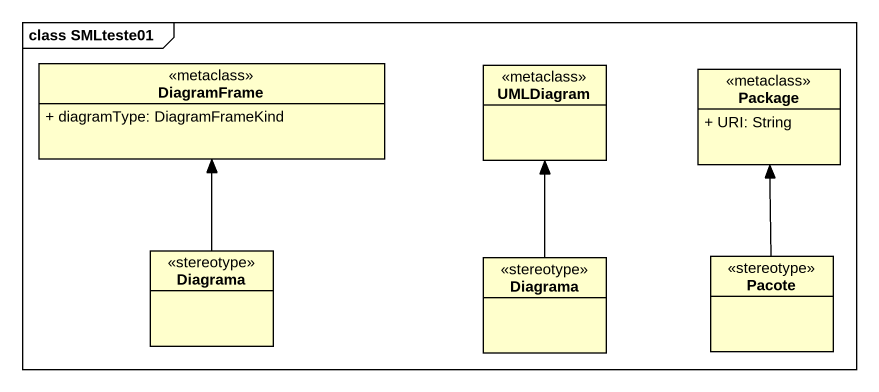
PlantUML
@startuml
mainframe class SMLteste01
hide circle
hide empty members
skinparam classAttributeIconSize 0
class DiagramFrame <<metaclass>> {
  + diagramType: DiagramFrameKind
}
class UMLDiagram <<metaclass>>
class "Package" as Package_ <<metaclass>> {
  + URI: String
}
class Diagrama <<stereotype>>
class "Diagrama" as Diagrama_2 <<stereotype>>
class Pacote <<stereotype>>
Diagrama -up-> DiagramFrame
Diagrama_2 -up-> UMLDiagram
Pacote -up-> Package_
@enduml
